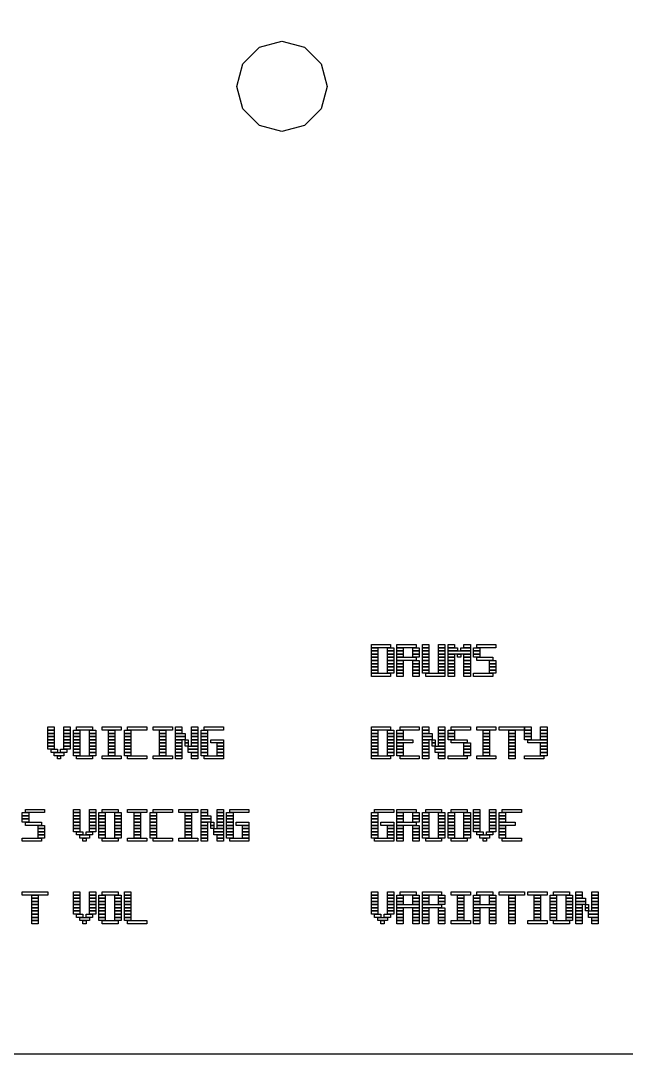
# Model space of a CAD drawing. Header units: millimetres. Extents: x 0 to 390, y 0 to 390.
# Drawn here: x 64.98 to 87.74, y 233.2 to 272.07 of the extents above; entities that cross this region are included whole.
import ezdxf

# ---------------------------------------------------------------- set-up
doc = ezdxf.new("R2010")
doc.units = ezdxf.units.MM
doc.layers.add('INCISIONE', color=7, linetype='CONTINUOUS')
doc.layers.add('TAGLIO', color=1, linetype='CONTINUOUS')

msp = doc.modelspace()

# ---------------------------------------------------------------- linework, layer by layer
at = {"layer": 'INCISIONE'}
for points in [[(78.16, 248.61), (78.88, 248.61), (78.88, 248.49), (78.16, 248.49)], [(78.16, 248.49), (78.4, 248.49), (78.4, 248.37), (78.16, 248.37)], [(78.76, 248.49), (79, 248.49), (79, 248.37), (78.76, 248.37)], [(79.12, 248.61), (79.84, 248.61), (79.84, 248.49), (79.12, 248.49)], [(79.12, 248.49), (79.36, 248.49), (79.36, 248.37), (79.12, 248.37)], [(79.72, 248.49), (79.96, 248.49), (79.96, 248.37), (79.72, 248.37)], [(80.08, 248.61), (80.32, 248.61), (80.32, 248.49), (80.08, 248.49)], [(80.08, 248.49), (80.32, 248.49), (80.32, 248.37), (80.08, 248.37)], [(80.68, 248.61), (80.92, 248.61), (80.92, 248.49), (80.68, 248.49)], [(80.68, 248.49), (80.92, 248.49), (80.92, 248.37), (80.68, 248.37)], [(81.04, 248.61), (81.28, 248.61), (81.28, 248.49), (81.04, 248.49)], [(81.04, 248.49), (81.4, 248.49), (81.4, 248.37), (81.04, 248.37)], [(81.52, 248.49), (81.88, 248.49), (81.88, 248.37), (81.52, 248.37)], [(81.64, 248.61), (81.88, 248.61), (81.88, 248.49), (81.64, 248.49)], [(82, 248.49), (82.24, 248.49), (82.24, 248.37), (82, 248.37)], [(82.12, 248.61), (82.84, 248.61), (82.84, 248.49), (82.12, 248.49)], [(78.16, 248.37), (78.4, 248.37), (78.4, 248.25), (78.16, 248.25)], [(78.16, 248.25), (78.4, 248.25), (78.4, 248.13), (78.16, 248.13)], [(78.16, 248.13), (78.4, 248.13), (78.4, 248.01), (78.16, 248.01)], [(78.16, 248.01), (78.4, 248.01), (78.4, 247.89), (78.16, 247.89)], [(78.76, 248.37), (79, 248.37), (79, 248.25), (78.76, 248.25)], [(78.76, 248.25), (79, 248.25), (79, 248.13), (78.76, 248.13)], [(78.76, 248.13), (79, 248.13), (79, 248.01), (78.76, 248.01)], [(78.76, 248.01), (79, 248.01), (79, 247.89), (78.76, 247.89)], [(79.12, 248.37), (79.36, 248.37), (79.36, 248.25), (79.12, 248.25)], [(79.12, 248.25), (79.36, 248.25), (79.36, 248.13), (79.12, 248.13)], [(79.12, 248.13), (79.84, 248.13), (79.84, 248.01), (79.12, 248.01)], [(79.12, 248.01), (79.36, 248.01), (79.36, 247.89), (79.12, 247.89)], [(79.72, 248.37), (79.96, 248.37), (79.96, 248.25), (79.72, 248.25)], [(79.72, 248.25), (79.96, 248.25), (79.96, 248.13), (79.72, 248.13)], [(79.72, 248.01), (79.96, 248.01), (79.96, 247.89), (79.72, 247.89)], [(80.08, 248.37), (80.32, 248.37), (80.32, 248.25), (80.08, 248.25)], [(80.08, 248.25), (80.32, 248.25), (80.32, 248.13), (80.08, 248.13)], [(80.08, 248.13), (80.32, 248.13), (80.32, 248.01), (80.08, 248.01)], [(80.08, 248.01), (80.32, 248.01), (80.32, 247.89), (80.08, 247.89)], [(80.68, 248.37), (80.92, 248.37), (80.92, 248.25), (80.68, 248.25)], [(80.68, 248.25), (80.92, 248.25), (80.92, 248.13), (80.68, 248.13)], [(80.68, 248.13), (80.92, 248.13), (80.92, 248.01), (80.68, 248.01)], [(80.68, 248.01), (80.92, 248.01), (80.92, 247.89), (80.68, 247.89)], [(81.04, 248.37), (81.88, 248.37), (81.88, 248.25), (81.04, 248.25)], [(81.04, 248.25), (81.28, 248.25), (81.28, 248.13), (81.04, 248.13)], [(81.04, 248.13), (81.28, 248.13), (81.28, 248.01), (81.04, 248.01)], [(81.04, 248.01), (81.28, 248.01), (81.28, 247.89), (81.04, 247.89)], [(81.4, 248.25), (81.52, 248.25), (81.52, 248.13), (81.4, 248.13)], [(81.64, 248.25), (81.88, 248.25), (81.88, 248.13), (81.64, 248.13)], [(81.64, 248.13), (81.88, 248.13), (81.88, 248.01), (81.64, 248.01)], [(81.64, 248.01), (81.88, 248.01), (81.88, 247.89), (81.64, 247.89)], [(82, 248.37), (82.24, 248.37), (82.24, 248.25), (82, 248.25)], [(82, 248.25), (82.24, 248.25), (82.24, 248.13), (82, 248.13)], [(82.12, 248.13), (82.72, 248.13), (82.72, 248.01), (82.12, 248.01)], [(82.6, 248.01), (82.84, 248.01), (82.84, 247.89), (82.6, 247.89)], [(78.16, 247.89), (78.4, 247.89), (78.4, 247.77), (78.16, 247.77)], [(78.16, 247.77), (78.4, 247.77), (78.4, 247.65), (78.16, 247.65)], [(78.16, 247.65), (78.4, 247.65), (78.4, 247.53), (78.16, 247.53)], [(78.76, 247.89), (79, 247.89), (79, 247.77), (78.76, 247.77)], [(78.76, 247.77), (79, 247.77), (79, 247.65), (78.76, 247.65)], [(78.76, 247.65), (79, 247.65), (79, 247.53), (78.76, 247.53)], [(79.12, 247.89), (79.36, 247.89), (79.36, 247.77), (79.12, 247.77)], [(79.12, 247.77), (79.36, 247.77), (79.36, 247.65), (79.12, 247.65)], [(79.12, 247.65), (79.36, 247.65), (79.36, 247.53), (79.12, 247.53)], [(79.72, 247.89), (79.96, 247.89), (79.96, 247.77), (79.72, 247.77)], [(79.72, 247.77), (79.96, 247.77), (79.96, 247.65), (79.72, 247.65)], [(79.72, 247.65), (79.96, 247.65), (79.96, 247.53), (79.72, 247.53)], [(80.08, 247.89), (80.32, 247.89), (80.32, 247.77), (80.08, 247.77)], [(80.08, 247.77), (80.32, 247.77), (80.32, 247.65), (80.08, 247.65)], [(80.08, 247.65), (80.32, 247.65), (80.32, 247.53), (80.08, 247.53)], [(80.68, 247.89), (80.92, 247.89), (80.92, 247.77), (80.68, 247.77)], [(80.68, 247.77), (80.92, 247.77), (80.92, 247.65), (80.68, 247.65)], [(80.68, 247.65), (80.92, 247.65), (80.92, 247.53), (80.68, 247.53)], [(81.04, 247.89), (81.28, 247.89), (81.28, 247.77), (81.04, 247.77)], [(81.04, 247.77), (81.28, 247.77), (81.28, 247.65), (81.04, 247.65)], [(81.04, 247.65), (81.28, 247.65), (81.28, 247.53), (81.04, 247.53)], [(81.64, 247.89), (81.88, 247.89), (81.88, 247.77), (81.64, 247.77)], [(81.64, 247.77), (81.88, 247.77), (81.88, 247.65), (81.64, 247.65)], [(81.64, 247.65), (81.88, 247.65), (81.88, 247.53), (81.64, 247.53)], [(82.6, 247.89), (82.84, 247.89), (82.84, 247.77), (82.6, 247.77)], [(82.6, 247.77), (82.84, 247.77), (82.84, 247.65), (82.6, 247.65)], [(82.6, 247.65), (82.84, 247.65), (82.84, 247.53), (82.6, 247.53)], [(78.16, 247.53), (78.88, 247.53), (78.88, 247.41), (78.16, 247.41)], [(79.12, 247.53), (79.36, 247.53), (79.36, 247.41), (79.12, 247.41)], [(79.72, 247.53), (79.96, 247.53), (79.96, 247.41), (79.72, 247.41)], [(80.2, 247.53), (80.92, 247.53), (80.92, 247.41), (80.2, 247.41)], [(81.04, 247.53), (81.28, 247.53), (81.28, 247.41), (81.04, 247.41)], [(81.64, 247.53), (81.88, 247.53), (81.88, 247.41), (81.64, 247.41)], [(82, 247.53), (82.72, 247.53), (82.72, 247.41), (82, 247.41)], [(66, 245.51), (66.24, 245.51), (66.24, 245.39), (66, 245.39)], [(66, 245.39), (66.24, 245.39), (66.24, 245.27), (66, 245.27)], [(66, 245.27), (66.24, 245.27), (66.24, 245.15), (66, 245.15)], [(66.6, 245.51), (66.84, 245.51), (66.84, 245.39), (66.6, 245.39)], [(66.6, 245.39), (66.84, 245.39), (66.84, 245.27), (66.6, 245.27)], [(66.6, 245.27), (66.84, 245.27), (66.84, 245.15), (66.6, 245.15)], [(66.96, 245.39), (67.2, 245.39), (67.2, 245.27), (66.96, 245.27)], [(66.96, 245.27), (67.2, 245.27), (67.2, 245.15), (66.96, 245.15)], [(67.08, 245.51), (67.68, 245.51), (67.68, 245.39), (67.08, 245.39)], [(67.56, 245.39), (67.8, 245.39), (67.8, 245.27), (67.56, 245.27)], [(67.56, 245.27), (67.8, 245.27), (67.8, 245.15), (67.56, 245.15)], [(68.04, 245.51), (68.76, 245.51), (68.76, 245.39), (68.04, 245.39)], [(68.28, 245.39), (68.52, 245.39), (68.52, 245.27), (68.28, 245.27)], [(68.28, 245.27), (68.52, 245.27), (68.52, 245.15), (68.28, 245.15)], [(68.88, 245.39), (69.12, 245.39), (69.12, 245.27), (68.88, 245.27)], [(68.88, 245.27), (69.12, 245.27), (69.12, 245.15), (68.88, 245.15)], [(69, 245.51), (69.72, 245.51), (69.72, 245.39), (69, 245.39)], [(69.96, 245.51), (70.68, 245.51), (70.68, 245.39), (69.96, 245.39)], [(70.2, 245.39), (70.44, 245.39), (70.44, 245.27), (70.2, 245.27)], [(70.2, 245.27), (70.44, 245.27), (70.44, 245.15), (70.2, 245.15)], [(70.8, 245.51), (71.04, 245.51), (71.04, 245.39), (70.8, 245.39)], [(70.8, 245.39), (71.04, 245.39), (71.04, 245.27), (70.8, 245.27)], [(70.8, 245.27), (71.16, 245.27), (71.16, 245.15), (70.8, 245.15)], [(71.4, 245.51), (71.64, 245.51), (71.64, 245.39), (71.4, 245.39)], [(71.4, 245.39), (71.64, 245.39), (71.64, 245.27), (71.4, 245.27)], [(71.4, 245.27), (71.64, 245.27), (71.64, 245.15), (71.4, 245.15)], [(71.76, 245.39), (72, 245.39), (72, 245.27), (71.76, 245.27)], [(71.76, 245.27), (72, 245.27), (72, 245.15), (71.76, 245.15)], [(71.88, 245.51), (72.6, 245.51), (72.6, 245.39), (71.88, 245.39)], [(78.16, 245.51), (78.88, 245.51), (78.88, 245.39), (78.16, 245.39)], [(78.16, 245.39), (78.4, 245.39), (78.4, 245.27), (78.16, 245.27)], [(78.16, 245.27), (78.4, 245.27), (78.4, 245.15), (78.16, 245.15)], [(78.76, 245.39), (79, 245.39), (79, 245.27), (78.76, 245.27)], [(78.76, 245.27), (79, 245.27), (79, 245.15), (78.76, 245.15)], [(79.12, 245.39), (79.36, 245.39), (79.36, 245.27), (79.12, 245.27)], [(79.12, 245.27), (79.36, 245.27), (79.36, 245.15), (79.12, 245.15)], [(79.24, 245.51), (79.96, 245.51), (79.96, 245.39), (79.24, 245.39)], [(80.08, 245.51), (80.32, 245.51), (80.32, 245.39), (80.08, 245.39)], [(80.08, 245.39), (80.32, 245.39), (80.32, 245.27), (80.08, 245.27)], [(80.08, 245.27), (80.44, 245.27), (80.44, 245.15), (80.08, 245.15)], [(80.68, 245.51), (80.92, 245.51), (80.92, 245.39), (80.68, 245.39)], [(80.68, 245.39), (80.92, 245.39), (80.92, 245.27), (80.68, 245.27)], [(80.68, 245.27), (80.92, 245.27), (80.92, 245.15), (80.68, 245.15)], [(81.04, 245.39), (81.28, 245.39), (81.28, 245.27), (81.04, 245.27)], [(81.04, 245.27), (81.28, 245.27), (81.28, 245.15), (81.04, 245.15)], [(81.16, 245.51), (81.88, 245.51), (81.88, 245.39), (81.16, 245.39)], [(82.12, 245.51), (82.84, 245.51), (82.84, 245.39), (82.12, 245.39)], [(82.36, 245.39), (82.6, 245.39), (82.6, 245.27), (82.36, 245.27)], [(82.36, 245.27), (82.6, 245.27), (82.6, 245.15), (82.36, 245.15)], [(82.96, 245.51), (83.92, 245.51), (83.92, 245.39), (82.96, 245.39)], [(83.32, 245.39), (83.56, 245.39), (83.56, 245.27), (83.32, 245.27)], [(83.32, 245.27), (83.56, 245.27), (83.56, 245.15), (83.32, 245.15)], [(83.92, 245.51), (84.16, 245.51), (84.16, 245.39), (83.92, 245.39)], [(83.92, 245.39), (84.16, 245.39), (84.16, 245.27), (83.92, 245.27)], [(83.92, 245.27), (84.16, 245.27), (84.16, 245.15), (83.92, 245.15)], [(84.52, 245.51), (84.76, 245.51), (84.76, 245.39), (84.52, 245.39)], [(84.52, 245.39), (84.76, 245.39), (84.76, 245.27), (84.52, 245.27)], [(84.52, 245.27), (84.76, 245.27), (84.76, 245.15), (84.52, 245.15)], [(66, 245.15), (66.24, 245.15), (66.24, 245.03), (66, 245.03)], [(66, 245.03), (66.24, 245.03), (66.24, 244.91), (66, 244.91)], [(66, 244.91), (66.24, 244.91), (66.24, 244.79), (66, 244.79)], [(66.6, 245.15), (66.84, 245.15), (66.84, 245.03), (66.6, 245.03)], [(66.6, 245.03), (66.84, 245.03), (66.84, 244.91), (66.6, 244.91)], [(66.6, 244.91), (66.84, 244.91), (66.84, 244.79), (66.6, 244.79)], [(66.96, 245.15), (67.2, 245.15), (67.2, 245.03), (66.96, 245.03)], [(66.96, 245.03), (67.2, 245.03), (67.2, 244.91), (66.96, 244.91)], [(66.96, 244.91), (67.2, 244.91), (67.2, 244.79), (66.96, 244.79)], [(67.56, 245.15), (67.8, 245.15), (67.8, 245.03), (67.56, 245.03)], [(67.56, 245.03), (67.8, 245.03), (67.8, 244.91), (67.56, 244.91)], [(67.56, 244.91), (67.8, 244.91), (67.8, 244.79), (67.56, 244.79)], [(68.28, 245.15), (68.52, 245.15), (68.52, 245.03), (68.28, 245.03)], [(68.28, 245.03), (68.52, 245.03), (68.52, 244.91), (68.28, 244.91)], [(68.28, 244.91), (68.52, 244.91), (68.52, 244.79), (68.28, 244.79)], [(68.88, 245.15), (69.12, 245.15), (69.12, 245.03), (68.88, 245.03)], [(68.88, 245.03), (69.12, 245.03), (69.12, 244.91), (68.88, 244.91)], [(68.88, 244.91), (69.12, 244.91), (69.12, 244.79), (68.88, 244.79)], [(70.2, 245.15), (70.44, 245.15), (70.44, 245.03), (70.2, 245.03)], [(70.2, 245.03), (70.44, 245.03), (70.44, 244.91), (70.2, 244.91)], [(70.2, 244.91), (70.44, 244.91), (70.44, 244.79), (70.2, 244.79)], [(70.8, 245.15), (71.16, 245.15), (71.16, 245.03), (70.8, 245.03)], [(70.8, 245.03), (71.04, 245.03), (71.04, 244.91), (70.8, 244.91)], [(70.8, 244.91), (71.04, 244.91), (71.04, 244.79), (70.8, 244.79)], [(71.16, 245.03), (71.28, 245.03), (71.28, 244.91), (71.16, 244.91)], [(71.16, 244.91), (71.28, 244.91), (71.28, 244.79), (71.16, 244.79)], [(71.4, 245.15), (71.64, 245.15), (71.64, 245.03), (71.4, 245.03)], [(71.4, 245.03), (71.64, 245.03), (71.64, 244.91), (71.4, 244.91)], [(71.4, 244.91), (71.64, 244.91), (71.64, 244.79), (71.4, 244.79)], [(71.76, 245.15), (72, 245.15), (72, 245.03), (71.76, 245.03)], [(71.76, 245.03), (72, 245.03), (72, 244.91), (71.76, 244.91)], [(71.76, 244.91), (72, 244.91), (72, 244.79), (71.76, 244.79)], [(72.12, 245.03), (72.6, 245.03), (72.6, 244.91), (72.12, 244.91)], [(72.36, 244.91), (72.6, 244.91), (72.6, 244.79), (72.36, 244.79)], [(78.16, 245.15), (78.4, 245.15), (78.4, 245.03), (78.16, 245.03)], [(78.16, 245.03), (78.4, 245.03), (78.4, 244.91), (78.16, 244.91)], [(78.16, 244.91), (78.4, 244.91), (78.4, 244.79), (78.16, 244.79)], [(78.76, 245.15), (79, 245.15), (79, 245.03), (78.76, 245.03)], [(78.76, 245.03), (79, 245.03), (79, 244.91), (78.76, 244.91)], [(78.76, 244.91), (79, 244.91), (79, 244.79), (78.76, 244.79)], [(79.12, 245.15), (79.36, 245.15), (79.36, 245.03), (79.12, 245.03)], [(79.12, 245.03), (79.72, 245.03), (79.72, 244.91), (79.12, 244.91)], [(79.12, 244.91), (79.36, 244.91), (79.36, 244.79), (79.12, 244.79)], [(80.08, 245.15), (80.44, 245.15), (80.44, 245.03), (80.08, 245.03)], [(80.08, 245.03), (80.32, 245.03), (80.32, 244.91), (80.08, 244.91)], [(80.08, 244.91), (80.32, 244.91), (80.32, 244.79), (80.08, 244.79)], [(80.44, 245.03), (80.56, 245.03), (80.56, 244.91), (80.44, 244.91)], [(80.44, 244.91), (80.56, 244.91), (80.56, 244.79), (80.44, 244.79)], [(80.68, 245.15), (80.92, 245.15), (80.92, 245.03), (80.68, 245.03)], [(80.68, 245.03), (80.92, 245.03), (80.92, 244.91), (80.68, 244.91)], [(80.68, 244.91), (80.92, 244.91), (80.92, 244.79), (80.68, 244.79)], [(81.04, 245.15), (81.28, 245.15), (81.28, 245.03), (81.04, 245.03)], [(81.16, 245.03), (81.76, 245.03), (81.76, 244.91), (81.16, 244.91)], [(81.64, 244.91), (81.88, 244.91), (81.88, 244.79), (81.64, 244.79)], [(82.36, 245.15), (82.6, 245.15), (82.6, 245.03), (82.36, 245.03)], [(82.36, 245.03), (82.6, 245.03), (82.6, 244.91), (82.36, 244.91)], [(82.36, 244.91), (82.6, 244.91), (82.6, 244.79), (82.36, 244.79)], [(83.32, 245.15), (83.56, 245.15), (83.56, 245.03), (83.32, 245.03)], [(83.32, 245.03), (83.56, 245.03), (83.56, 244.91), (83.32, 244.91)], [(83.32, 244.91), (83.56, 244.91), (83.56, 244.79), (83.32, 244.79)], [(83.92, 245.15), (84.16, 245.15), (84.16, 245.03), (83.92, 245.03)], [(84.04, 245.03), (84.76, 245.03), (84.76, 244.91), (84.04, 244.91)], [(84.52, 245.15), (84.76, 245.15), (84.76, 245.03), (84.52, 245.03)], [(84.52, 244.91), (84.76, 244.91), (84.76, 244.79), (84.52, 244.79)], [(66, 244.79), (66.24, 244.79), (66.24, 244.67), (66, 244.67)], [(66.12, 244.67), (66.36, 244.67), (66.36, 244.55), (66.12, 244.55)], [(66.24, 244.55), (66.6, 244.55), (66.6, 244.43), (66.24, 244.43)], [(66.48, 244.67), (66.72, 244.67), (66.72, 244.55), (66.48, 244.55)], [(66.6, 244.79), (66.84, 244.79), (66.84, 244.67), (66.6, 244.67)], [(66.96, 244.79), (67.2, 244.79), (67.2, 244.67), (66.96, 244.67)], [(66.96, 244.67), (67.2, 244.67), (67.2, 244.55), (66.96, 244.55)], [(66.96, 244.55), (67.2, 244.55), (67.2, 244.43), (66.96, 244.43)], [(67.56, 244.79), (67.8, 244.79), (67.8, 244.67), (67.56, 244.67)], [(67.56, 244.67), (67.8, 244.67), (67.8, 244.55), (67.56, 244.55)], [(67.56, 244.55), (67.8, 244.55), (67.8, 244.43), (67.56, 244.43)], [(68.28, 244.79), (68.52, 244.79), (68.52, 244.67), (68.28, 244.67)], [(68.28, 244.67), (68.52, 244.67), (68.52, 244.55), (68.28, 244.55)], [(68.28, 244.55), (68.52, 244.55), (68.52, 244.43), (68.28, 244.43)], [(68.88, 244.79), (69.12, 244.79), (69.12, 244.67), (68.88, 244.67)], [(68.88, 244.67), (69.12, 244.67), (69.12, 244.55), (68.88, 244.55)], [(68.88, 244.55), (69.12, 244.55), (69.12, 244.43), (68.88, 244.43)], [(70.2, 244.79), (70.44, 244.79), (70.44, 244.67), (70.2, 244.67)], [(70.2, 244.67), (70.44, 244.67), (70.44, 244.55), (70.2, 244.55)], [(70.2, 244.55), (70.44, 244.55), (70.44, 244.43), (70.2, 244.43)], [(70.8, 244.79), (71.04, 244.79), (71.04, 244.67), (70.8, 244.67)], [(70.8, 244.67), (71.04, 244.67), (71.04, 244.55), (70.8, 244.55)], [(70.8, 244.55), (71.04, 244.55), (71.04, 244.43), (70.8, 244.43)], [(71.28, 244.79), (71.64, 244.79), (71.64, 244.67), (71.28, 244.67)], [(71.28, 244.67), (71.64, 244.67), (71.64, 244.55), (71.28, 244.55)], [(71.4, 244.55), (71.64, 244.55), (71.64, 244.43), (71.4, 244.43)], [(71.76, 244.79), (72, 244.79), (72, 244.67), (71.76, 244.67)], [(71.76, 244.67), (72, 244.67), (72, 244.55), (71.76, 244.55)], [(71.76, 244.55), (72, 244.55), (72, 244.43), (71.76, 244.43)], [(72.36, 244.79), (72.6, 244.79), (72.6, 244.67), (72.36, 244.67)], [(72.36, 244.67), (72.6, 244.67), (72.6, 244.55), (72.36, 244.55)], [(72.36, 244.55), (72.6, 244.55), (72.6, 244.43), (72.36, 244.43)], [(78.16, 244.79), (78.4, 244.79), (78.4, 244.67), (78.16, 244.67)], [(78.16, 244.67), (78.4, 244.67), (78.4, 244.55), (78.16, 244.55)], [(78.16, 244.55), (78.4, 244.55), (78.4, 244.43), (78.16, 244.43)], [(78.76, 244.79), (79, 244.79), (79, 244.67), (78.76, 244.67)], [(78.76, 244.67), (79, 244.67), (79, 244.55), (78.76, 244.55)], [(78.76, 244.55), (79, 244.55), (79, 244.43), (78.76, 244.43)], [(79.12, 244.79), (79.36, 244.79), (79.36, 244.67), (79.12, 244.67)], [(79.12, 244.67), (79.36, 244.67), (79.36, 244.55), (79.12, 244.55)], [(79.12, 244.55), (79.36, 244.55), (79.36, 244.43), (79.12, 244.43)], [(80.08, 244.79), (80.32, 244.79), (80.32, 244.67), (80.08, 244.67)], [(80.08, 244.67), (80.32, 244.67), (80.32, 244.55), (80.08, 244.55)], [(80.08, 244.55), (80.32, 244.55), (80.32, 244.43), (80.08, 244.43)], [(80.56, 244.79), (80.92, 244.79), (80.92, 244.67), (80.56, 244.67)], [(80.56, 244.67), (80.92, 244.67), (80.92, 244.55), (80.56, 244.55)], [(80.68, 244.55), (80.92, 244.55), (80.92, 244.43), (80.68, 244.43)], [(81.64, 244.79), (81.88, 244.79), (81.88, 244.67), (81.64, 244.67)], [(81.64, 244.67), (81.88, 244.67), (81.88, 244.55), (81.64, 244.55)], [(81.64, 244.55), (81.88, 244.55), (81.88, 244.43), (81.64, 244.43)], [(82.36, 244.79), (82.6, 244.79), (82.6, 244.67), (82.36, 244.67)], [(82.36, 244.67), (82.6, 244.67), (82.6, 244.55), (82.36, 244.55)], [(82.36, 244.55), (82.6, 244.55), (82.6, 244.43), (82.36, 244.43)], [(83.32, 244.79), (83.56, 244.79), (83.56, 244.67), (83.32, 244.67)], [(83.32, 244.67), (83.56, 244.67), (83.56, 244.55), (83.32, 244.55)], [(83.32, 244.55), (83.56, 244.55), (83.56, 244.43), (83.32, 244.43)], [(84.52, 244.79), (84.76, 244.79), (84.76, 244.67), (84.52, 244.67)], [(84.52, 244.67), (84.76, 244.67), (84.76, 244.55), (84.52, 244.55)], [(84.52, 244.55), (84.76, 244.55), (84.76, 244.43), (84.52, 244.43)], [(66.36, 244.43), (66.48, 244.43), (66.48, 244.31), (66.36, 244.31)], [(67.08, 244.43), (67.68, 244.43), (67.68, 244.31), (67.08, 244.31)], [(68.04, 244.43), (68.76, 244.43), (68.76, 244.31), (68.04, 244.31)], [(69, 244.43), (69.72, 244.43), (69.72, 244.31), (69, 244.31)], [(69.96, 244.43), (70.68, 244.43), (70.68, 244.31), (69.96, 244.31)], [(70.8, 244.43), (71.04, 244.43), (71.04, 244.31), (70.8, 244.31)], [(71.4, 244.43), (71.64, 244.43), (71.64, 244.31), (71.4, 244.31)], [(71.88, 244.43), (72.6, 244.43), (72.6, 244.31), (71.88, 244.31)], [(78.16, 244.43), (78.88, 244.43), (78.88, 244.31), (78.16, 244.31)], [(79.24, 244.43), (79.96, 244.43), (79.96, 244.31), (79.24, 244.31)], [(80.08, 244.43), (80.32, 244.43), (80.32, 244.31), (80.08, 244.31)], [(80.68, 244.43), (80.92, 244.43), (80.92, 244.31), (80.68, 244.31)], [(81.04, 244.43), (81.76, 244.43), (81.76, 244.31), (81.04, 244.31)], [(82.12, 244.43), (82.84, 244.43), (82.84, 244.31), (82.12, 244.31)], [(83.32, 244.43), (83.56, 244.43), (83.56, 244.31), (83.32, 244.31)], [(83.92, 244.43), (84.64, 244.43), (84.64, 244.31), (83.92, 244.31)], [(65.04, 242.29), (65.28, 242.29), (65.28, 242.17), (65.04, 242.17)], [(65.04, 242.17), (65.28, 242.17), (65.28, 242.05), (65.04, 242.05)], [(65.16, 242.41), (65.88, 242.41), (65.88, 242.29), (65.16, 242.29)], [(66.96, 242.41), (67.2, 242.41), (67.2, 242.29), (66.96, 242.29)], [(66.96, 242.29), (67.2, 242.29), (67.2, 242.17), (66.96, 242.17)], [(66.96, 242.17), (67.2, 242.17), (67.2, 242.05), (66.96, 242.05)], [(67.56, 242.41), (67.8, 242.41), (67.8, 242.29), (67.56, 242.29)], [(67.56, 242.29), (67.8, 242.29), (67.8, 242.17), (67.56, 242.17)], [(67.56, 242.17), (67.8, 242.17), (67.8, 242.05), (67.56, 242.05)], [(67.92, 242.29), (68.16, 242.29), (68.16, 242.17), (67.92, 242.17)], [(67.92, 242.17), (68.16, 242.17), (68.16, 242.05), (67.92, 242.05)], [(68.04, 242.41), (68.64, 242.41), (68.64, 242.29), (68.04, 242.29)], [(68.52, 242.29), (68.76, 242.29), (68.76, 242.17), (68.52, 242.17)], [(68.52, 242.17), (68.76, 242.17), (68.76, 242.05), (68.52, 242.05)], [(69, 242.41), (69.72, 242.41), (69.72, 242.29), (69, 242.29)], [(69.24, 242.29), (69.48, 242.29), (69.48, 242.17), (69.24, 242.17)], [(69.24, 242.17), (69.48, 242.17), (69.48, 242.05), (69.24, 242.05)], [(69.84, 242.29), (70.08, 242.29), (70.08, 242.17), (69.84, 242.17)], [(69.84, 242.17), (70.08, 242.17), (70.08, 242.05), (69.84, 242.05)], [(69.96, 242.41), (70.68, 242.41), (70.68, 242.29), (69.96, 242.29)], [(70.92, 242.41), (71.64, 242.41), (71.64, 242.29), (70.92, 242.29)], [(71.16, 242.29), (71.4, 242.29), (71.4, 242.17), (71.16, 242.17)], [(71.16, 242.17), (71.4, 242.17), (71.4, 242.05), (71.16, 242.05)], [(71.76, 242.41), (72, 242.41), (72, 242.29), (71.76, 242.29)], [(71.76, 242.29), (72, 242.29), (72, 242.17), (71.76, 242.17)], [(71.76, 242.17), (72.12, 242.17), (72.12, 242.05), (71.76, 242.05)], [(72.36, 242.41), (72.6, 242.41), (72.6, 242.29), (72.36, 242.29)], [(72.36, 242.29), (72.6, 242.29), (72.6, 242.17), (72.36, 242.17)], [(72.36, 242.17), (72.6, 242.17), (72.6, 242.05), (72.36, 242.05)], [(72.72, 242.29), (72.96, 242.29), (72.96, 242.17), (72.72, 242.17)], [(72.72, 242.17), (72.96, 242.17), (72.96, 242.05), (72.72, 242.05)], [(72.84, 242.41), (73.56, 242.41), (73.56, 242.29), (72.84, 242.29)], [(78.16, 242.29), (78.4, 242.29), (78.4, 242.17), (78.16, 242.17)], [(78.16, 242.17), (78.4, 242.17), (78.4, 242.05), (78.16, 242.05)], [(78.28, 242.41), (79, 242.41), (79, 242.29), (78.28, 242.29)], [(79.12, 242.41), (79.84, 242.41), (79.84, 242.29), (79.12, 242.29)], [(79.12, 242.29), (79.36, 242.29), (79.36, 242.17), (79.12, 242.17)], [(79.12, 242.17), (79.36, 242.17), (79.36, 242.05), (79.12, 242.05)], [(79.72, 242.29), (79.96, 242.29), (79.96, 242.17), (79.72, 242.17)], [(79.72, 242.17), (79.96, 242.17), (79.96, 242.05), (79.72, 242.05)], [(80.08, 242.29), (80.32, 242.29), (80.32, 242.17), (80.08, 242.17)], [(80.08, 242.17), (80.32, 242.17), (80.32, 242.05), (80.08, 242.05)], [(80.2, 242.41), (80.8, 242.41), (80.8, 242.29), (80.2, 242.29)], [(80.68, 242.29), (80.92, 242.29), (80.92, 242.17), (80.68, 242.17)], [(80.68, 242.17), (80.92, 242.17), (80.92, 242.05), (80.68, 242.05)], [(81.04, 242.29), (81.28, 242.29), (81.28, 242.17), (81.04, 242.17)], [(81.04, 242.17), (81.28, 242.17), (81.28, 242.05), (81.04, 242.05)], [(81.16, 242.41), (81.76, 242.41), (81.76, 242.29), (81.16, 242.29)], [(81.64, 242.29), (81.88, 242.29), (81.88, 242.17), (81.64, 242.17)], [(81.64, 242.17), (81.88, 242.17), (81.88, 242.05), (81.64, 242.05)], [(82, 242.41), (82.24, 242.41), (82.24, 242.29), (82, 242.29)], [(82, 242.29), (82.24, 242.29), (82.24, 242.17), (82, 242.17)], [(82, 242.17), (82.24, 242.17), (82.24, 242.05), (82, 242.05)], [(82.6, 242.41), (82.84, 242.41), (82.84, 242.29), (82.6, 242.29)], [(82.6, 242.29), (82.84, 242.29), (82.84, 242.17), (82.6, 242.17)], [(82.6, 242.17), (82.84, 242.17), (82.84, 242.05), (82.6, 242.05)], [(82.96, 242.29), (83.2, 242.29), (83.2, 242.17), (82.96, 242.17)], [(82.96, 242.17), (83.2, 242.17), (83.2, 242.05), (82.96, 242.05)], [(83.08, 242.41), (83.8, 242.41), (83.8, 242.29), (83.08, 242.29)], [(65.04, 242.05), (65.28, 242.05), (65.28, 241.93), (65.04, 241.93)], [(65.16, 241.93), (65.76, 241.93), (65.76, 241.81), (65.16, 241.81)], [(65.64, 241.81), (65.88, 241.81), (65.88, 241.69), (65.64, 241.69)], [(66.96, 242.05), (67.2, 242.05), (67.2, 241.93), (66.96, 241.93)], [(66.96, 241.93), (67.2, 241.93), (67.2, 241.81), (66.96, 241.81)], [(66.96, 241.81), (67.2, 241.81), (67.2, 241.69), (66.96, 241.69)], [(67.56, 242.05), (67.8, 242.05), (67.8, 241.93), (67.56, 241.93)], [(67.56, 241.93), (67.8, 241.93), (67.8, 241.81), (67.56, 241.81)], [(67.56, 241.81), (67.8, 241.81), (67.8, 241.69), (67.56, 241.69)], [(67.92, 242.05), (68.16, 242.05), (68.16, 241.93), (67.92, 241.93)], [(67.92, 241.93), (68.16, 241.93), (68.16, 241.81), (67.92, 241.81)], [(67.92, 241.81), (68.16, 241.81), (68.16, 241.69), (67.92, 241.69)], [(68.52, 242.05), (68.76, 242.05), (68.76, 241.93), (68.52, 241.93)], [(68.52, 241.93), (68.76, 241.93), (68.76, 241.81), (68.52, 241.81)], [(68.52, 241.81), (68.76, 241.81), (68.76, 241.69), (68.52, 241.69)], [(69.24, 242.05), (69.48, 242.05), (69.48, 241.93), (69.24, 241.93)], [(69.24, 241.93), (69.48, 241.93), (69.48, 241.81), (69.24, 241.81)], [(69.24, 241.81), (69.48, 241.81), (69.48, 241.69), (69.24, 241.69)], [(69.84, 242.05), (70.08, 242.05), (70.08, 241.93), (69.84, 241.93)], [(69.84, 241.93), (70.08, 241.93), (70.08, 241.81), (69.84, 241.81)], [(69.84, 241.81), (70.08, 241.81), (70.08, 241.69), (69.84, 241.69)], [(71.16, 242.05), (71.4, 242.05), (71.4, 241.93), (71.16, 241.93)], [(71.16, 241.93), (71.4, 241.93), (71.4, 241.81), (71.16, 241.81)], [(71.16, 241.81), (71.4, 241.81), (71.4, 241.69), (71.16, 241.69)], [(71.76, 242.05), (72.12, 242.05), (72.12, 241.93), (71.76, 241.93)], [(71.76, 241.93), (72, 241.93), (72, 241.81), (71.76, 241.81)], [(71.76, 241.81), (72, 241.81), (72, 241.69), (71.76, 241.69)], [(72.12, 241.93), (72.24, 241.93), (72.24, 241.81), (72.12, 241.81)], [(72.12, 241.81), (72.24, 241.81), (72.24, 241.69), (72.12, 241.69)], [(72.36, 242.05), (72.6, 242.05), (72.6, 241.93), (72.36, 241.93)], [(72.36, 241.93), (72.6, 241.93), (72.6, 241.81), (72.36, 241.81)], [(72.36, 241.81), (72.6, 241.81), (72.6, 241.69), (72.36, 241.69)], [(72.72, 242.05), (72.96, 242.05), (72.96, 241.93), (72.72, 241.93)], [(72.72, 241.93), (72.96, 241.93), (72.96, 241.81), (72.72, 241.81)], [(72.72, 241.81), (72.96, 241.81), (72.96, 241.69), (72.72, 241.69)], [(73.08, 241.93), (73.56, 241.93), (73.56, 241.81), (73.08, 241.81)], [(73.32, 241.81), (73.56, 241.81), (73.56, 241.69), (73.32, 241.69)], [(78.16, 242.05), (78.4, 242.05), (78.4, 241.93), (78.16, 241.93)], [(78.16, 241.93), (78.4, 241.93), (78.4, 241.81), (78.16, 241.81)], [(78.16, 241.81), (78.4, 241.81), (78.4, 241.69), (78.16, 241.69)], [(78.52, 241.93), (79, 241.93), (79, 241.81), (78.52, 241.81)], [(78.76, 241.81), (79, 241.81), (79, 241.69), (78.76, 241.69)], [(79.12, 242.05), (79.36, 242.05), (79.36, 241.93), (79.12, 241.93)], [(79.12, 241.93), (79.84, 241.93), (79.84, 241.81), (79.12, 241.81)], [(79.12, 241.81), (79.36, 241.81), (79.36, 241.69), (79.12, 241.69)], [(79.72, 242.05), (79.96, 242.05), (79.96, 241.93), (79.72, 241.93)], [(79.72, 241.81), (79.96, 241.81), (79.96, 241.69), (79.72, 241.69)], [(80.08, 242.05), (80.32, 242.05), (80.32, 241.93), (80.08, 241.93)], [(80.08, 241.93), (80.32, 241.93), (80.32, 241.81), (80.08, 241.81)], [(80.08, 241.81), (80.32, 241.81), (80.32, 241.69), (80.08, 241.69)], [(80.68, 242.05), (80.92, 242.05), (80.92, 241.93), (80.68, 241.93)], [(80.68, 241.93), (80.92, 241.93), (80.92, 241.81), (80.68, 241.81)], [(80.68, 241.81), (80.92, 241.81), (80.92, 241.69), (80.68, 241.69)], [(81.04, 242.05), (81.28, 242.05), (81.28, 241.93), (81.04, 241.93)], [(81.04, 241.93), (81.28, 241.93), (81.28, 241.81), (81.04, 241.81)], [(81.04, 241.81), (81.28, 241.81), (81.28, 241.69), (81.04, 241.69)], [(81.64, 242.05), (81.88, 242.05), (81.88, 241.93), (81.64, 241.93)], [(81.64, 241.93), (81.88, 241.93), (81.88, 241.81), (81.64, 241.81)], [(81.64, 241.81), (81.88, 241.81), (81.88, 241.69), (81.64, 241.69)], [(82, 242.05), (82.24, 242.05), (82.24, 241.93), (82, 241.93)], [(82, 241.93), (82.24, 241.93), (82.24, 241.81), (82, 241.81)], [(82, 241.81), (82.24, 241.81), (82.24, 241.69), (82, 241.69)], [(82.6, 242.05), (82.84, 242.05), (82.84, 241.93), (82.6, 241.93)], [(82.6, 241.93), (82.84, 241.93), (82.84, 241.81), (82.6, 241.81)], [(82.6, 241.81), (82.84, 241.81), (82.84, 241.69), (82.6, 241.69)], [(82.96, 242.05), (83.2, 242.05), (83.2, 241.93), (82.96, 241.93)], [(82.96, 241.93), (83.56, 241.93), (83.56, 241.81), (82.96, 241.81)], [(82.96, 241.81), (83.2, 241.81), (83.2, 241.69), (82.96, 241.69)], [(65.64, 241.69), (65.88, 241.69), (65.88, 241.57), (65.64, 241.57)], [(65.64, 241.57), (65.88, 241.57), (65.88, 241.45), (65.64, 241.45)], [(65.64, 241.45), (65.88, 241.45), (65.88, 241.33), (65.64, 241.33)], [(66.96, 241.69), (67.2, 241.69), (67.2, 241.57), (66.96, 241.57)], [(67.08, 241.57), (67.32, 241.57), (67.32, 241.45), (67.08, 241.45)], [(67.2, 241.45), (67.56, 241.45), (67.56, 241.33), (67.2, 241.33)], [(67.44, 241.57), (67.68, 241.57), (67.68, 241.45), (67.44, 241.45)], [(67.56, 241.69), (67.8, 241.69), (67.8, 241.57), (67.56, 241.57)], [(67.92, 241.69), (68.16, 241.69), (68.16, 241.57), (67.92, 241.57)], [(67.92, 241.57), (68.16, 241.57), (68.16, 241.45), (67.92, 241.45)], [(67.92, 241.45), (68.16, 241.45), (68.16, 241.33), (67.92, 241.33)], [(68.52, 241.69), (68.76, 241.69), (68.76, 241.57), (68.52, 241.57)], [(68.52, 241.57), (68.76, 241.57), (68.76, 241.45), (68.52, 241.45)], [(68.52, 241.45), (68.76, 241.45), (68.76, 241.33), (68.52, 241.33)], [(69.24, 241.69), (69.48, 241.69), (69.48, 241.57), (69.24, 241.57)], [(69.24, 241.57), (69.48, 241.57), (69.48, 241.45), (69.24, 241.45)], [(69.24, 241.45), (69.48, 241.45), (69.48, 241.33), (69.24, 241.33)], [(69.84, 241.69), (70.08, 241.69), (70.08, 241.57), (69.84, 241.57)], [(69.84, 241.57), (70.08, 241.57), (70.08, 241.45), (69.84, 241.45)], [(69.84, 241.45), (70.08, 241.45), (70.08, 241.33), (69.84, 241.33)], [(71.16, 241.69), (71.4, 241.69), (71.4, 241.57), (71.16, 241.57)], [(71.16, 241.57), (71.4, 241.57), (71.4, 241.45), (71.16, 241.45)], [(71.16, 241.45), (71.4, 241.45), (71.4, 241.33), (71.16, 241.33)], [(71.76, 241.69), (72, 241.69), (72, 241.57), (71.76, 241.57)], [(71.76, 241.57), (72, 241.57), (72, 241.45), (71.76, 241.45)], [(71.76, 241.45), (72, 241.45), (72, 241.33), (71.76, 241.33)], [(72.24, 241.69), (72.6, 241.69), (72.6, 241.57), (72.24, 241.57)], [(72.24, 241.57), (72.6, 241.57), (72.6, 241.45), (72.24, 241.45)], [(72.36, 241.45), (72.6, 241.45), (72.6, 241.33), (72.36, 241.33)], [(72.72, 241.69), (72.96, 241.69), (72.96, 241.57), (72.72, 241.57)], [(72.72, 241.57), (72.96, 241.57), (72.96, 241.45), (72.72, 241.45)], [(72.72, 241.45), (72.96, 241.45), (72.96, 241.33), (72.72, 241.33)], [(73.32, 241.69), (73.56, 241.69), (73.56, 241.57), (73.32, 241.57)], [(73.32, 241.57), (73.56, 241.57), (73.56, 241.45), (73.32, 241.45)], [(73.32, 241.45), (73.56, 241.45), (73.56, 241.33), (73.32, 241.33)], [(78.16, 241.69), (78.4, 241.69), (78.4, 241.57), (78.16, 241.57)], [(78.16, 241.57), (78.4, 241.57), (78.4, 241.45), (78.16, 241.45)], [(78.16, 241.45), (78.4, 241.45), (78.4, 241.33), (78.16, 241.33)], [(78.76, 241.69), (79, 241.69), (79, 241.57), (78.76, 241.57)], [(78.76, 241.57), (79, 241.57), (79, 241.45), (78.76, 241.45)], [(78.76, 241.45), (79, 241.45), (79, 241.33), (78.76, 241.33)], [(79.12, 241.69), (79.36, 241.69), (79.36, 241.57), (79.12, 241.57)], [(79.12, 241.57), (79.36, 241.57), (79.36, 241.45), (79.12, 241.45)], [(79.12, 241.45), (79.36, 241.45), (79.36, 241.33), (79.12, 241.33)], [(79.72, 241.69), (79.96, 241.69), (79.96, 241.57), (79.72, 241.57)], [(79.72, 241.57), (79.96, 241.57), (79.96, 241.45), (79.72, 241.45)], [(79.72, 241.45), (79.96, 241.45), (79.96, 241.33), (79.72, 241.33)], [(80.08, 241.69), (80.32, 241.69), (80.32, 241.57), (80.08, 241.57)], [(80.08, 241.57), (80.32, 241.57), (80.32, 241.45), (80.08, 241.45)], [(80.08, 241.45), (80.32, 241.45), (80.32, 241.33), (80.08, 241.33)], [(80.68, 241.69), (80.92, 241.69), (80.92, 241.57), (80.68, 241.57)], [(80.68, 241.57), (80.92, 241.57), (80.92, 241.45), (80.68, 241.45)], [(80.68, 241.45), (80.92, 241.45), (80.92, 241.33), (80.68, 241.33)], [(81.04, 241.69), (81.28, 241.69), (81.28, 241.57), (81.04, 241.57)], [(81.04, 241.57), (81.28, 241.57), (81.28, 241.45), (81.04, 241.45)], [(81.04, 241.45), (81.28, 241.45), (81.28, 241.33), (81.04, 241.33)], [(81.64, 241.69), (81.88, 241.69), (81.88, 241.57), (81.64, 241.57)], [(81.64, 241.57), (81.88, 241.57), (81.88, 241.45), (81.64, 241.45)], [(81.64, 241.45), (81.88, 241.45), (81.88, 241.33), (81.64, 241.33)], [(82, 241.69), (82.24, 241.69), (82.24, 241.57), (82, 241.57)], [(82.12, 241.57), (82.36, 241.57), (82.36, 241.45), (82.12, 241.45)], [(82.24, 241.45), (82.6, 241.45), (82.6, 241.33), (82.24, 241.33)], [(82.48, 241.57), (82.72, 241.57), (82.72, 241.45), (82.48, 241.45)], [(82.6, 241.69), (82.84, 241.69), (82.84, 241.57), (82.6, 241.57)], [(82.96, 241.69), (83.2, 241.69), (83.2, 241.57), (82.96, 241.57)], [(82.96, 241.57), (83.2, 241.57), (83.2, 241.45), (82.96, 241.45)], [(82.96, 241.45), (83.2, 241.45), (83.2, 241.33), (82.96, 241.33)], [(65.04, 241.33), (65.76, 241.33), (65.76, 241.21), (65.04, 241.21)], [(67.32, 241.33), (67.44, 241.33), (67.44, 241.21), (67.32, 241.21)], [(68.04, 241.33), (68.64, 241.33), (68.64, 241.21), (68.04, 241.21)], [(69, 241.33), (69.72, 241.33), (69.72, 241.21), (69, 241.21)], [(69.96, 241.33), (70.68, 241.33), (70.68, 241.21), (69.96, 241.21)], [(70.92, 241.33), (71.64, 241.33), (71.64, 241.21), (70.92, 241.21)], [(71.76, 241.33), (72, 241.33), (72, 241.21), (71.76, 241.21)], [(72.36, 241.33), (72.6, 241.33), (72.6, 241.21), (72.36, 241.21)], [(72.84, 241.33), (73.56, 241.33), (73.56, 241.21), (72.84, 241.21)], [(78.28, 241.33), (79, 241.33), (79, 241.21), (78.28, 241.21)], [(79.12, 241.33), (79.36, 241.33), (79.36, 241.21), (79.12, 241.21)], [(79.72, 241.33), (79.96, 241.33), (79.96, 241.21), (79.72, 241.21)], [(80.2, 241.33), (80.8, 241.33), (80.8, 241.21), (80.2, 241.21)], [(81.16, 241.33), (81.76, 241.33), (81.76, 241.21), (81.16, 241.21)], [(82.36, 241.33), (82.48, 241.33), (82.48, 241.21), (82.36, 241.21)], [(83.08, 241.33), (83.8, 241.33), (83.8, 241.21), (83.08, 241.21)], [(65.04, 239.31), (66, 239.31), (66, 239.19), (65.04, 239.19)], [(65.4, 239.19), (65.64, 239.19), (65.64, 239.07), (65.4, 239.07)], [(65.4, 239.07), (65.64, 239.07), (65.64, 238.95), (65.4, 238.95)], [(66.96, 239.31), (67.2, 239.31), (67.2, 239.19), (66.96, 239.19)], [(66.96, 239.19), (67.2, 239.19), (67.2, 239.07), (66.96, 239.07)], [(66.96, 239.07), (67.2, 239.07), (67.2, 238.95), (66.96, 238.95)], [(67.56, 239.31), (67.8, 239.31), (67.8, 239.19), (67.56, 239.19)], [(67.56, 239.19), (67.8, 239.19), (67.8, 239.07), (67.56, 239.07)], [(67.56, 239.07), (67.8, 239.07), (67.8, 238.95), (67.56, 238.95)], [(67.92, 239.19), (68.16, 239.19), (68.16, 239.07), (67.92, 239.07)], [(67.92, 239.07), (68.16, 239.07), (68.16, 238.95), (67.92, 238.95)], [(68.04, 239.31), (68.64, 239.31), (68.64, 239.19), (68.04, 239.19)], [(68.52, 239.19), (68.76, 239.19), (68.76, 239.07), (68.52, 239.07)], [(68.52, 239.07), (68.76, 239.07), (68.76, 238.95), (68.52, 238.95)], [(68.88, 239.31), (69.12, 239.31), (69.12, 239.19), (68.88, 239.19)], [(68.88, 239.19), (69.12, 239.19), (69.12, 239.07), (68.88, 239.07)], [(68.88, 239.07), (69.12, 239.07), (69.12, 238.95), (68.88, 238.95)], [(78.16, 239.31), (78.4, 239.31), (78.4, 239.19), (78.16, 239.19)], [(78.16, 239.19), (78.4, 239.19), (78.4, 239.07), (78.16, 239.07)], [(78.16, 239.07), (78.4, 239.07), (78.4, 238.95), (78.16, 238.95)], [(78.76, 239.31), (79, 239.31), (79, 239.19), (78.76, 239.19)], [(78.76, 239.19), (79, 239.19), (79, 239.07), (78.76, 239.07)], [(78.76, 239.07), (79, 239.07), (79, 238.95), (78.76, 238.95)], [(79.12, 239.19), (79.36, 239.19), (79.36, 239.07), (79.12, 239.07)], [(79.12, 239.07), (79.36, 239.07), (79.36, 238.95), (79.12, 238.95)], [(79.24, 239.31), (79.84, 239.31), (79.84, 239.19), (79.24, 239.19)], [(79.72, 239.19), (79.96, 239.19), (79.96, 239.07), (79.72, 239.07)], [(79.72, 239.07), (79.96, 239.07), (79.96, 238.95), (79.72, 238.95)], [(80.08, 239.31), (80.8, 239.31), (80.8, 239.19), (80.08, 239.19)], [(80.08, 239.19), (80.32, 239.19), (80.32, 239.07), (80.08, 239.07)], [(80.08, 239.07), (80.32, 239.07), (80.32, 238.95), (80.08, 238.95)], [(80.68, 239.19), (80.92, 239.19), (80.92, 239.07), (80.68, 239.07)], [(80.68, 239.07), (80.92, 239.07), (80.92, 238.95), (80.68, 238.95)], [(81.16, 239.31), (81.88, 239.31), (81.88, 239.19), (81.16, 239.19)], [(81.4, 239.19), (81.64, 239.19), (81.64, 239.07), (81.4, 239.07)], [(81.4, 239.07), (81.64, 239.07), (81.64, 238.95), (81.4, 238.95)], [(82, 239.19), (82.24, 239.19), (82.24, 239.07), (82, 239.07)], [(82, 239.07), (82.24, 239.07), (82.24, 238.95), (82, 238.95)], [(82.12, 239.31), (82.72, 239.31), (82.72, 239.19), (82.12, 239.19)], [(82.6, 239.19), (82.84, 239.19), (82.84, 239.07), (82.6, 239.07)], [(82.6, 239.07), (82.84, 239.07), (82.84, 238.95), (82.6, 238.95)], [(82.96, 239.31), (83.92, 239.31), (83.92, 239.19), (82.96, 239.19)], [(83.32, 239.19), (83.56, 239.19), (83.56, 239.07), (83.32, 239.07)], [(83.32, 239.07), (83.56, 239.07), (83.56, 238.95), (83.32, 238.95)], [(84.04, 239.31), (84.76, 239.31), (84.76, 239.19), (84.04, 239.19)], [(84.28, 239.19), (84.52, 239.19), (84.52, 239.07), (84.28, 239.07)], [(84.28, 239.07), (84.52, 239.07), (84.52, 238.95), (84.28, 238.95)], [(84.88, 239.19), (85.12, 239.19), (85.12, 239.07), (84.88, 239.07)], [(84.88, 239.07), (85.12, 239.07), (85.12, 238.95), (84.88, 238.95)], [(85, 239.31), (85.6, 239.31), (85.6, 239.19), (85, 239.19)], [(85.48, 239.19), (85.72, 239.19), (85.72, 239.07), (85.48, 239.07)], [(85.48, 239.07), (85.72, 239.07), (85.72, 238.95), (85.48, 238.95)], [(85.84, 239.31), (86.08, 239.31), (86.08, 239.19), (85.84, 239.19)], [(85.84, 239.19), (86.08, 239.19), (86.08, 239.07), (85.84, 239.07)], [(85.84, 239.07), (86.2, 239.07), (86.2, 238.95), (85.84, 238.95)], [(86.44, 239.31), (86.68, 239.31), (86.68, 239.19), (86.44, 239.19)], [(86.44, 239.19), (86.68, 239.19), (86.68, 239.07), (86.44, 239.07)], [(86.44, 239.07), (86.68, 239.07), (86.68, 238.95), (86.44, 238.95)], [(65.4, 238.95), (65.64, 238.95), (65.64, 238.83), (65.4, 238.83)], [(65.4, 238.83), (65.64, 238.83), (65.64, 238.71), (65.4, 238.71)], [(65.4, 238.71), (65.64, 238.71), (65.64, 238.59), (65.4, 238.59)], [(66.96, 238.95), (67.2, 238.95), (67.2, 238.83), (66.96, 238.83)], [(66.96, 238.83), (67.2, 238.83), (67.2, 238.71), (66.96, 238.71)], [(66.96, 238.71), (67.2, 238.71), (67.2, 238.59), (66.96, 238.59)], [(67.56, 238.95), (67.8, 238.95), (67.8, 238.83), (67.56, 238.83)], [(67.56, 238.83), (67.8, 238.83), (67.8, 238.71), (67.56, 238.71)], [(67.56, 238.71), (67.8, 238.71), (67.8, 238.59), (67.56, 238.59)], [(67.92, 238.95), (68.16, 238.95), (68.16, 238.83), (67.92, 238.83)], [(67.92, 238.83), (68.16, 238.83), (68.16, 238.71), (67.92, 238.71)], [(67.92, 238.71), (68.16, 238.71), (68.16, 238.59), (67.92, 238.59)], [(68.52, 238.95), (68.76, 238.95), (68.76, 238.83), (68.52, 238.83)], [(68.52, 238.83), (68.76, 238.83), (68.76, 238.71), (68.52, 238.71)], [(68.52, 238.71), (68.76, 238.71), (68.76, 238.59), (68.52, 238.59)], [(68.88, 238.95), (69.12, 238.95), (69.12, 238.83), (68.88, 238.83)], [(68.88, 238.83), (69.12, 238.83), (69.12, 238.71), (68.88, 238.71)], [(68.88, 238.71), (69.12, 238.71), (69.12, 238.59), (68.88, 238.59)], [(78.16, 238.95), (78.4, 238.95), (78.4, 238.83), (78.16, 238.83)], [(78.16, 238.83), (78.4, 238.83), (78.4, 238.71), (78.16, 238.71)], [(78.16, 238.71), (78.4, 238.71), (78.4, 238.59), (78.16, 238.59)], [(78.76, 238.95), (79, 238.95), (79, 238.83), (78.76, 238.83)], [(78.76, 238.83), (79, 238.83), (79, 238.71), (78.76, 238.71)], [(78.76, 238.71), (79, 238.71), (79, 238.59), (78.76, 238.59)], [(79.12, 238.95), (79.36, 238.95), (79.36, 238.83), (79.12, 238.83)], [(79.12, 238.83), (79.96, 238.83), (79.96, 238.71), (79.12, 238.71)], [(79.12, 238.71), (79.36, 238.71), (79.36, 238.59), (79.12, 238.59)], [(79.72, 238.95), (79.96, 238.95), (79.96, 238.83), (79.72, 238.83)], [(79.72, 238.71), (79.96, 238.71), (79.96, 238.59), (79.72, 238.59)], [(80.08, 238.95), (80.32, 238.95), (80.32, 238.83), (80.08, 238.83)], [(80.08, 238.83), (80.8, 238.83), (80.8, 238.71), (80.08, 238.71)], [(80.08, 238.71), (80.32, 238.71), (80.32, 238.59), (80.08, 238.59)], [(80.68, 238.95), (80.92, 238.95), (80.92, 238.83), (80.68, 238.83)], [(80.68, 238.71), (80.92, 238.71), (80.92, 238.59), (80.68, 238.59)], [(81.4, 238.95), (81.64, 238.95), (81.64, 238.83), (81.4, 238.83)], [(81.4, 238.83), (81.64, 238.83), (81.64, 238.71), (81.4, 238.71)], [(81.4, 238.71), (81.64, 238.71), (81.64, 238.59), (81.4, 238.59)], [(82, 238.95), (82.24, 238.95), (82.24, 238.83), (82, 238.83)], [(82, 238.83), (82.84, 238.83), (82.84, 238.71), (82, 238.71)], [(82, 238.71), (82.24, 238.71), (82.24, 238.59), (82, 238.59)], [(82.6, 238.95), (82.84, 238.95), (82.84, 238.83), (82.6, 238.83)], [(82.6, 238.71), (82.84, 238.71), (82.84, 238.59), (82.6, 238.59)], [(83.32, 238.95), (83.56, 238.95), (83.56, 238.83), (83.32, 238.83)], [(83.32, 238.83), (83.56, 238.83), (83.56, 238.71), (83.32, 238.71)], [(83.32, 238.71), (83.56, 238.71), (83.56, 238.59), (83.32, 238.59)], [(84.28, 238.95), (84.52, 238.95), (84.52, 238.83), (84.28, 238.83)], [(84.28, 238.83), (84.52, 238.83), (84.52, 238.71), (84.28, 238.71)], [(84.28, 238.71), (84.52, 238.71), (84.52, 238.59), (84.28, 238.59)], [(84.88, 238.95), (85.12, 238.95), (85.12, 238.83), (84.88, 238.83)], [(84.88, 238.83), (85.12, 238.83), (85.12, 238.71), (84.88, 238.71)], [(84.88, 238.71), (85.12, 238.71), (85.12, 238.59), (84.88, 238.59)], [(85.48, 238.95), (85.72, 238.95), (85.72, 238.83), (85.48, 238.83)], [(85.48, 238.83), (85.72, 238.83), (85.72, 238.71), (85.48, 238.71)], [(85.48, 238.71), (85.72, 238.71), (85.72, 238.59), (85.48, 238.59)], [(85.84, 238.95), (86.2, 238.95), (86.2, 238.83), (85.84, 238.83)], [(85.84, 238.83), (86.08, 238.83), (86.08, 238.71), (85.84, 238.71)], [(85.84, 238.71), (86.08, 238.71), (86.08, 238.59), (85.84, 238.59)], [(86.2, 238.83), (86.32, 238.83), (86.32, 238.71), (86.2, 238.71)], [(86.2, 238.71), (86.32, 238.71), (86.32, 238.59), (86.2, 238.59)], [(86.44, 238.95), (86.68, 238.95), (86.68, 238.83), (86.44, 238.83)], [(86.44, 238.83), (86.68, 238.83), (86.68, 238.71), (86.44, 238.71)], [(86.44, 238.71), (86.68, 238.71), (86.68, 238.59), (86.44, 238.59)], [(65.4, 238.59), (65.64, 238.59), (65.64, 238.47), (65.4, 238.47)], [(65.4, 238.47), (65.64, 238.47), (65.64, 238.35), (65.4, 238.35)], [(65.4, 238.35), (65.64, 238.35), (65.64, 238.23), (65.4, 238.23)], [(66.96, 238.59), (67.2, 238.59), (67.2, 238.47), (66.96, 238.47)], [(67.08, 238.47), (67.32, 238.47), (67.32, 238.35), (67.08, 238.35)], [(67.2, 238.35), (67.56, 238.35), (67.56, 238.23), (67.2, 238.23)], [(67.44, 238.47), (67.68, 238.47), (67.68, 238.35), (67.44, 238.35)], [(67.56, 238.59), (67.8, 238.59), (67.8, 238.47), (67.56, 238.47)], [(67.92, 238.59), (68.16, 238.59), (68.16, 238.47), (67.92, 238.47)], [(67.92, 238.47), (68.16, 238.47), (68.16, 238.35), (67.92, 238.35)], [(67.92, 238.35), (68.16, 238.35), (68.16, 238.23), (67.92, 238.23)], [(68.52, 238.59), (68.76, 238.59), (68.76, 238.47), (68.52, 238.47)], [(68.52, 238.47), (68.76, 238.47), (68.76, 238.35), (68.52, 238.35)], [(68.52, 238.35), (68.76, 238.35), (68.76, 238.23), (68.52, 238.23)], [(68.88, 238.59), (69.12, 238.59), (69.12, 238.47), (68.88, 238.47)], [(68.88, 238.47), (69.12, 238.47), (69.12, 238.35), (68.88, 238.35)], [(68.88, 238.35), (69.12, 238.35), (69.12, 238.23), (68.88, 238.23)], [(78.16, 238.59), (78.4, 238.59), (78.4, 238.47), (78.16, 238.47)], [(78.28, 238.47), (78.52, 238.47), (78.52, 238.35), (78.28, 238.35)], [(78.4, 238.35), (78.76, 238.35), (78.76, 238.23), (78.4, 238.23)], [(78.64, 238.47), (78.88, 238.47), (78.88, 238.35), (78.64, 238.35)], [(78.76, 238.59), (79, 238.59), (79, 238.47), (78.76, 238.47)], [(79.12, 238.59), (79.36, 238.59), (79.36, 238.47), (79.12, 238.47)], [(79.12, 238.47), (79.36, 238.47), (79.36, 238.35), (79.12, 238.35)], [(79.12, 238.35), (79.36, 238.35), (79.36, 238.23), (79.12, 238.23)], [(79.72, 238.59), (79.96, 238.59), (79.96, 238.47), (79.72, 238.47)], [(79.72, 238.47), (79.96, 238.47), (79.96, 238.35), (79.72, 238.35)], [(79.72, 238.35), (79.96, 238.35), (79.96, 238.23), (79.72, 238.23)], [(80.08, 238.59), (80.32, 238.59), (80.32, 238.47), (80.08, 238.47)], [(80.08, 238.47), (80.32, 238.47), (80.32, 238.35), (80.08, 238.35)], [(80.08, 238.35), (80.32, 238.35), (80.32, 238.23), (80.08, 238.23)], [(80.68, 238.59), (80.92, 238.59), (80.92, 238.47), (80.68, 238.47)], [(80.68, 238.47), (80.92, 238.47), (80.92, 238.35), (80.68, 238.35)], [(80.68, 238.35), (80.92, 238.35), (80.92, 238.23), (80.68, 238.23)], [(81.4, 238.59), (81.64, 238.59), (81.64, 238.47), (81.4, 238.47)], [(81.4, 238.47), (81.64, 238.47), (81.64, 238.35), (81.4, 238.35)], [(81.4, 238.35), (81.64, 238.35), (81.64, 238.23), (81.4, 238.23)], [(82, 238.59), (82.24, 238.59), (82.24, 238.47), (82, 238.47)], [(82, 238.47), (82.24, 238.47), (82.24, 238.35), (82, 238.35)], [(82, 238.35), (82.24, 238.35), (82.24, 238.23), (82, 238.23)], [(82.6, 238.59), (82.84, 238.59), (82.84, 238.47), (82.6, 238.47)], [(82.6, 238.47), (82.84, 238.47), (82.84, 238.35), (82.6, 238.35)], [(82.6, 238.35), (82.84, 238.35), (82.84, 238.23), (82.6, 238.23)], [(83.32, 238.59), (83.56, 238.59), (83.56, 238.47), (83.32, 238.47)], [(83.32, 238.47), (83.56, 238.47), (83.56, 238.35), (83.32, 238.35)], [(83.32, 238.35), (83.56, 238.35), (83.56, 238.23), (83.32, 238.23)], [(84.28, 238.59), (84.52, 238.59), (84.52, 238.47), (84.28, 238.47)], [(84.28, 238.47), (84.52, 238.47), (84.52, 238.35), (84.28, 238.35)], [(84.28, 238.35), (84.52, 238.35), (84.52, 238.23), (84.28, 238.23)], [(84.88, 238.59), (85.12, 238.59), (85.12, 238.47), (84.88, 238.47)], [(84.88, 238.47), (85.12, 238.47), (85.12, 238.35), (84.88, 238.35)], [(84.88, 238.35), (85.12, 238.35), (85.12, 238.23), (84.88, 238.23)], [(85.48, 238.59), (85.72, 238.59), (85.72, 238.47), (85.48, 238.47)], [(85.48, 238.47), (85.72, 238.47), (85.72, 238.35), (85.48, 238.35)], [(85.48, 238.35), (85.72, 238.35), (85.72, 238.23), (85.48, 238.23)], [(85.84, 238.59), (86.08, 238.59), (86.08, 238.47), (85.84, 238.47)], [(85.84, 238.47), (86.08, 238.47), (86.08, 238.35), (85.84, 238.35)], [(85.84, 238.35), (86.08, 238.35), (86.08, 238.23), (85.84, 238.23)], [(86.32, 238.59), (86.68, 238.59), (86.68, 238.47), (86.32, 238.47)], [(86.32, 238.47), (86.68, 238.47), (86.68, 238.35), (86.32, 238.35)], [(86.44, 238.35), (86.68, 238.35), (86.68, 238.23), (86.44, 238.23)], [(65.4, 238.23), (65.64, 238.23), (65.64, 238.11), (65.4, 238.11)], [(67.32, 238.23), (67.44, 238.23), (67.44, 238.11), (67.32, 238.11)], [(68.04, 238.23), (68.64, 238.23), (68.64, 238.11), (68.04, 238.11)], [(69, 238.23), (69.72, 238.23), (69.72, 238.11), (69, 238.11)], [(78.52, 238.23), (78.64, 238.23), (78.64, 238.11), (78.52, 238.11)], [(79.12, 238.23), (79.36, 238.23), (79.36, 238.11), (79.12, 238.11)], [(79.72, 238.23), (79.96, 238.23), (79.96, 238.11), (79.72, 238.11)], [(80.08, 238.23), (80.32, 238.23), (80.32, 238.11), (80.08, 238.11)], [(80.68, 238.23), (80.92, 238.23), (80.92, 238.11), (80.68, 238.11)], [(81.16, 238.23), (81.88, 238.23), (81.88, 238.11), (81.16, 238.11)], [(82, 238.23), (82.24, 238.23), (82.24, 238.11), (82, 238.11)], [(82.6, 238.23), (82.84, 238.23), (82.84, 238.11), (82.6, 238.11)], [(83.32, 238.23), (83.56, 238.23), (83.56, 238.11), (83.32, 238.11)], [(84.04, 238.23), (84.76, 238.23), (84.76, 238.11), (84.04, 238.11)], [(85, 238.23), (85.6, 238.23), (85.6, 238.11), (85, 238.11)], [(85.84, 238.23), (86.08, 238.23), (86.08, 238.11), (85.84, 238.11)], [(86.44, 238.23), (86.68, 238.23), (86.68, 238.11), (86.44, 238.11)]]:
    msp.add_lwpolyline(points, close=True, dxfattribs=at)
at = {"layer": 'TAGLIO'}
for points in [[(5, 385), (204.6, 385), (204.6, 233.2), (172.3, 233.2), (172.3, 241.2), (148.3, 241.2), (148.3, 233.2), (5, 233.2)], [(76.5, 269.6), (76.272, 268.75), (75.65, 268.128), (74.8, 267.9), (73.95, 268.128), (73.328, 268.75), (73.1, 269.6), (73.328, 270.45), (73.95, 271.072), (74.8, 271.3), (75.65, 271.072), (76.272, 270.45)]]:
    msp.add_lwpolyline(points, close=True, dxfattribs=at)

doc.saveas('drawing.dxf')
